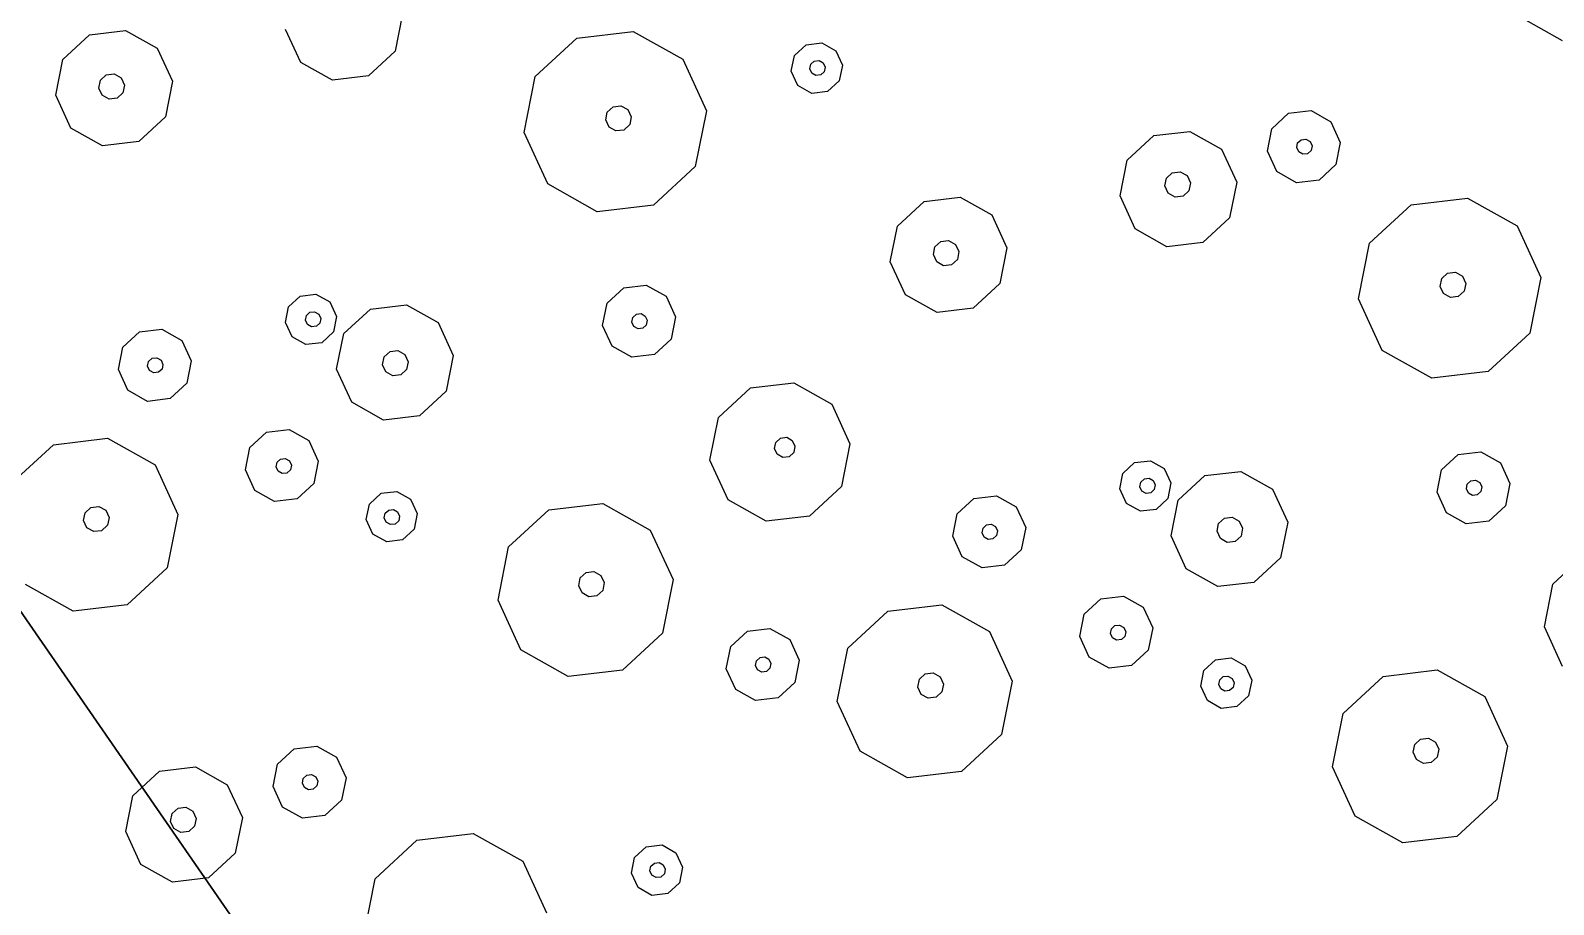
# Model space of a CAD drawing. Header units: metres. Extents: x -2858 to 512, y -1995 to 1252.
# Drawn here: x -463.697 to -460.378, y -150.87 to -148.967 of the extents above; entities that cross this region are included whole.
import ezdxf
from ezdxf.enums import TextEntityAlignment as Align

# ---------------------------------------------------------------- set-up
doc = ezdxf.new("R2010")
doc.units = ezdxf.units.M
doc.layers.add('Calque commun', color=7, linetype='Continuous')
doc.layers.add('Textes', color=7, linetype='Continuous')
doc.styles.add('Arial23', font='arial.ttf', dxfattribs={"height": 0.589851})

# ---------------------------------------------------------------- blocks, each defined once
blk = doc.blocks.new('pattern')
at = {"layer": 'Calque commun', "color": 54, "linetype": 'Continuous', "lineweight": 9}
for p, q in [((66.8385, 84.1251), (66.9407, 84.1854)), ((66.9407, 84.1854), (67.0588, 84.1741)), ((67.0588, 84.1741), (67.1478, 84.0956)), ((66.7913, 84.0162), (66.8385, 84.1251)), ((66.629, 84.0988), (66.5913, 84.0117)), ((67.1478, 84.0956), (67.1736, 83.9798)), ((66.9435, 84.0179), (66.9584, 84.0267)), ((66.9584, 84.0267), (66.9756, 84.025)), ((66.9756, 84.025), (66.9886, 84.0136)), ((66.5913, 84.0117), (66.5095, 83.9634)), ((66.8171, 83.9004), (66.7913, 84.0162)), ((66.9366, 84.002), (66.9435, 84.0179)), ((66.9404, 83.9851), (66.9366, 84.002)), ((66.9923, 83.9967), (66.9855, 83.9808)), ((66.9886, 84.0136), (66.9923, 83.9967)), ((66.5095, 83.9634), (66.415, 83.9724)), ((66.9533, 83.9736), (66.9404, 83.9851)), ((66.9706, 83.972), (66.9533, 83.9736)), ((66.9855, 83.9808), (66.9706, 83.972)), ((67.1736, 83.9798), (67.1264, 83.8709)), ((66.9061, 83.8218), (66.8171, 83.9004)), ((67.1264, 83.8709), (67.0242, 83.8106)), ((67.0242, 83.8106), (66.9061, 83.8218)), ((66.4089, 83.7477), (66.4514, 83.7728)), ((66.4514, 83.7728), (66.5007, 83.7682)), ((66.5007, 83.7682), (66.5377, 83.7354)), ((66.3892, 83.7023), (66.4089, 83.7477)), ((66.5377, 83.7354), (66.5485, 83.6872)), ((66.3999, 83.6541), (66.3892, 83.7023)), ((66.4514, 83.6972), (66.4555, 83.7067)), ((66.4536, 83.6871), (66.4514, 83.6972)), ((66.4555, 83.7067), (66.4645, 83.712)), ((66.4645, 83.712), (66.4748, 83.711)), ((66.4748, 83.711), (66.4826, 83.7042)), ((66.4848, 83.694), (66.4807, 83.6845)), ((66.4826, 83.7042), (66.4848, 83.694)), ((66.4614, 83.6802), (66.4536, 83.6871)), ((66.4718, 83.6792), (66.4614, 83.6802)), ((66.4807, 83.6845), (66.4718, 83.6792)), ((66.5485, 83.6872), (66.5288, 83.6418)), ((66.437, 83.6214), (66.3999, 83.6541)), ((66.5288, 83.6418), (66.4862, 83.6167)), ((67.1032, 83.6141), (67.133, 83.6317)), ((67.133, 83.6317), (67.1674, 83.6284)), ((67.1674, 83.6284), (67.1934, 83.6055)), ((66.4862, 83.6167), (66.437, 83.6214)), ((67.0894, 83.5824), (67.1032, 83.6141)), ((67.133, 83.5891), (67.1419, 83.5944)), ((67.1419, 83.5944), (67.1523, 83.5934)), ((67.1523, 83.5934), (67.16, 83.5866)), ((67.1934, 83.6055), (67.2009, 83.5718)), ((66.0298, 83.4985), (66.1363, 83.5614)), ((66.1363, 83.5614), (66.2593, 83.5496)), ((67.0969, 83.5486), (67.0894, 83.5824)), ((67.1288, 83.5796), (67.133, 83.5891)), ((67.1311, 83.5695), (67.1288, 83.5796)), ((67.1389, 83.5626), (67.1311, 83.5695)), ((67.1492, 83.5616), (67.1389, 83.5626)), ((67.1582, 83.5669), (67.1492, 83.5616)), ((67.1623, 83.5764), (67.1582, 83.5669)), ((67.16, 83.5866), (67.1623, 83.5764)), ((67.2009, 83.5718), (67.1871, 83.54)), ((66.2593, 83.5496), (66.352, 83.4678)), ((67.1229, 83.5257), (67.0969, 83.5486)), ((67.1573, 83.5224), (67.1229, 83.5257)), ((67.1871, 83.54), (67.1573, 83.5224)), ((65.9807, 83.3851), (66.0298, 83.4985)), ((66.352, 83.4678), (66.3788, 83.3472)), ((66.7944, 83.4431), (66.8626, 83.4833)), ((66.8626, 83.4833), (66.9413, 83.4758)), ((66.9413, 83.4758), (67.0006, 83.4234)), ((66.763, 83.3705), (66.7944, 83.4431)), ((66.1488, 83.3853), (66.1637, 83.3941)), ((66.1637, 83.3941), (66.1809, 83.3924)), ((66.1809, 83.3924), (66.1938, 83.381)), ((67.0006, 83.4234), (67.0178, 83.3462)), ((67.1622, 83.3774), (67.2047, 83.4026)), ((67.2047, 83.4026), (67.254, 83.3979)), ((67.254, 83.3979), (67.291, 83.3652)), ((66.0075, 83.2645), (65.9807, 83.3851)), ((66.1419, 83.3694), (66.1488, 83.3853)), ((66.1456, 83.3525), (66.1419, 83.3694)), ((66.1976, 83.3641), (66.1907, 83.3482)), ((66.1938, 83.381), (66.1976, 83.3641)), ((66.7802, 83.2933), (66.763, 83.3705)), ((66.8632, 83.3628), (66.8701, 83.3787)), ((66.867, 83.3459), (66.8632, 83.3628)), ((66.8701, 83.3787), (66.885, 83.3875)), ((66.885, 83.3875), (66.9022, 83.3858)), ((66.9022, 83.3858), (66.9152, 83.3744)), ((66.919, 83.3575), (66.9121, 83.3416)), ((66.9152, 83.3744), (66.919, 83.3575)), ((67.1425, 83.3321), (67.1622, 83.3774)), ((67.291, 83.3652), (67.3018, 83.3169)), ((66.1586, 83.341), (66.1456, 83.3525)), ((66.1758, 83.3394), (66.1586, 83.341)), ((66.1907, 83.3482), (66.1758, 83.3394)), ((66.3788, 83.3472), (66.3297, 83.2338)), ((66.8799, 83.3345), (66.867, 83.3459)), ((66.8972, 83.3328), (66.8799, 83.3345)), ((66.9121, 83.3416), (66.8972, 83.3328)), ((67.0178, 83.3462), (66.9864, 83.2736)), ((67.1533, 83.2838), (67.1425, 83.3321)), ((67.2034, 83.3299), (67.2075, 83.3394)), ((67.2057, 83.3197), (67.2034, 83.3299)), ((67.2075, 83.3394), (67.2165, 83.3447)), ((67.2165, 83.3447), (67.2268, 83.3437)), ((67.2268, 83.3437), (67.2346, 83.3368)), ((67.2369, 83.3267), (67.2327, 83.3172)), ((67.2346, 83.3368), (67.2369, 83.3267)), ((66.8395, 83.2409), (66.7802, 83.2933)), ((67.2134, 83.3129), (67.2057, 83.3197)), ((67.2238, 83.3119), (67.2134, 83.3129)), ((67.2327, 83.3172), (67.2238, 83.3119)), ((67.3018, 83.3169), (67.2821, 83.2715)), ((66.1002, 83.1826), (66.0075, 83.2645)), ((66.9864, 83.2736), (66.9182, 83.2334)), ((67.1903, 83.2511), (67.1533, 83.2838)), ((67.2821, 83.2715), (67.2395, 83.2464)), ((67.4526, 83.2267), (67.5547, 83.287)), ((67.5547, 83.287), (67.6729, 83.2757)), ((67.6729, 83.2757), (67.7618, 83.1972)), ((66.3297, 83.2338), (66.2232, 83.1709)), ((66.9182, 83.2334), (66.8395, 83.2409)), ((67.2395, 83.2464), (67.1903, 83.2511)), ((67.4053, 83.1178), (67.4526, 83.2267)), ((66.887, 83.1649), (66.9008, 83.1966)), ((66.9008, 83.1966), (66.9306, 83.2142)), ((66.9306, 83.2142), (66.965, 83.2109)), ((66.965, 83.2109), (66.991, 83.188)), ((67.7618, 83.1972), (67.7876, 83.0814)), ((65.6146, 83.1904), (65.6404, 83.0746)), ((66.2232, 83.1709), (66.1002, 83.1826)), ((66.8945, 83.1311), (66.887, 83.1649)), ((66.9227, 83.1645), (66.9268, 83.174)), ((66.9249, 83.1543), (66.9227, 83.1645)), ((66.9268, 83.174), (66.9357, 83.1793)), ((66.9357, 83.1793), (66.9461, 83.1783)), ((66.9461, 83.1783), (66.9538, 83.1714)), ((66.9561, 83.1613), (66.952, 83.1518)), ((66.9538, 83.1714), (66.9561, 83.1613)), ((66.991, 83.188), (66.9985, 83.1542)), ((66.9205, 83.1082), (66.8945, 83.1311)), ((66.9327, 83.1475), (66.9249, 83.1543)), ((66.943, 83.1465), (66.9327, 83.1475)), ((66.952, 83.1518), (66.943, 83.1465)), ((66.9985, 83.1542), (66.9847, 83.1225)), ((67.5575, 83.1194), (67.5724, 83.1283)), ((67.5724, 83.1283), (67.5897, 83.1266)), ((67.5897, 83.1266), (67.6026, 83.1152)), ((66.9549, 83.1049), (66.9205, 83.1082)), ((66.9847, 83.1225), (66.9549, 83.1049)), ((67.4312, 83.002), (67.4053, 83.1178)), ((67.5506, 83.1036), (67.5575, 83.1194)), ((67.5544, 83.0867), (67.5506, 83.1036)), ((67.6064, 83.0983), (67.5995, 83.0824)), ((67.6026, 83.1152), (67.6064, 83.0983)), ((67.5674, 83.0752), (67.5544, 83.0867)), ((67.5846, 83.0736), (67.5674, 83.0752)), ((67.5995, 83.0824), (67.5846, 83.0736)), ((67.7876, 83.0814), (67.7404, 82.9725)), ((67.1644, 82.9802), (67.1841, 83.0256)), ((67.1841, 83.0256), (67.2267, 83.0507)), ((67.2267, 83.0507), (67.2759, 83.0461)), ((67.2759, 83.0461), (67.313, 83.0133)), ((66.1022, 82.977), (66.1448, 83.0021)), ((66.1448, 83.0021), (66.194, 82.9974)), ((66.194, 82.9974), (66.2311, 82.9647)), ((67.313, 83.0133), (67.3237, 82.9651)), ((67.5201, 82.9234), (67.4312, 83.002)), ((66.0825, 82.9316), (66.1022, 82.977)), ((66.2311, 82.9647), (66.2418, 82.9164)), ((67.1752, 82.932), (67.1644, 82.9802)), ((67.2266, 82.9751), (67.2308, 82.9846)), ((67.2289, 82.965), (67.2266, 82.9751)), ((67.2367, 82.9581), (67.2289, 82.965)), ((67.2308, 82.9846), (67.2397, 82.9899)), ((67.2397, 82.9899), (67.25, 82.9889)), ((67.2559, 82.9624), (67.247, 82.9571)), ((67.25, 82.9889), (67.2578, 82.9821)), ((67.2601, 82.9719), (67.2559, 82.9624)), ((67.2578, 82.9821), (67.2601, 82.9719)), ((67.3237, 82.9651), (67.304, 82.9197)), ((67.7404, 82.9725), (67.6382, 82.9122)), ((68.22, 82.9299), (68.2338, 82.9617)), ((68.2338, 82.9617), (68.2636, 82.9793)), ((68.2636, 82.9793), (68.298, 82.976)), ((68.298, 82.976), (68.324, 82.9531)), ((66.0933, 82.8833), (66.0825, 82.9316)), ((66.1447, 82.9265), (66.1489, 82.936)), ((66.147, 82.9163), (66.1447, 82.9265)), ((66.1489, 82.936), (66.1578, 82.9413)), ((66.1578, 82.9413), (66.1682, 82.9403)), ((66.1682, 82.9403), (66.1759, 82.9334)), ((66.1759, 82.9334), (66.1782, 82.9233)), ((67.2122, 82.8993), (67.1752, 82.932)), ((67.247, 82.9571), (67.2367, 82.9581)), ((68.2275, 82.8962), (68.22, 82.9299)), ((68.2578, 82.9271), (68.2619, 82.9366)), ((68.26, 82.917), (68.2578, 82.9271)), ((68.2619, 82.9366), (68.2709, 82.9419)), ((68.2709, 82.9419), (68.2812, 82.9409)), ((68.2812, 82.9409), (68.289, 82.934)), ((68.289, 82.934), (68.2912, 82.9239)), ((68.324, 82.9531), (68.3315, 82.9193)), ((66.1548, 82.9095), (66.147, 82.9163)), ((66.1651, 82.9085), (66.1548, 82.9095)), ((66.1741, 82.9138), (66.1651, 82.9085)), ((66.1782, 82.9233), (66.1741, 82.9138)), ((66.2418, 82.9164), (66.2222, 82.8711)), ((66.3173, 82.8666), (66.3854, 82.9068)), ((66.3854, 82.9068), (66.4641, 82.8993)), ((66.4641, 82.8993), (66.5234, 82.8469)), ((67.2615, 82.8946), (67.2122, 82.8993)), ((67.304, 82.9197), (67.2615, 82.8946)), ((67.6382, 82.9122), (67.5201, 82.9234)), ((68.2535, 82.8733), (68.2275, 82.8962)), ((68.2678, 82.9101), (68.26, 82.917)), ((68.2782, 82.9091), (68.2678, 82.9101)), ((68.2871, 82.9144), (68.2782, 82.9091)), ((68.2912, 82.9239), (68.2871, 82.9144)), ((68.3315, 82.9193), (68.3177, 82.8876)), ((66.1304, 82.8506), (66.0933, 82.8833)), ((66.2222, 82.8711), (66.1796, 82.8459)), ((66.2858, 82.794), (66.3173, 82.8666)), ((67.7284, 82.8506), (67.771, 82.8758)), ((67.771, 82.8758), (67.8202, 82.8711)), ((67.8202, 82.8711), (67.8573, 82.8384)), ((68.2879, 82.87), (68.2535, 82.8733)), ((68.3177, 82.8876), (68.2879, 82.87)), ((66.1796, 82.8459), (66.1304, 82.8506)), ((66.5234, 82.8469), (66.5406, 82.7697)), ((67.7087, 82.8053), (67.7284, 82.8506)), ((67.8573, 82.8384), (67.868, 82.7901)), ((66.303, 82.7168), (66.2858, 82.794)), ((66.3857, 82.7925), (66.4006, 82.8013)), ((66.4006, 82.8013), (66.4178, 82.7997)), ((66.4178, 82.7997), (66.4308, 82.7882)), ((67.7195, 82.757), (67.7087, 82.8053)), ((67.7709, 82.8001), (67.7751, 82.8097)), ((67.7732, 82.79), (67.7709, 82.8001)), ((67.7751, 82.8097), (67.784, 82.8149)), ((67.784, 82.8149), (67.7943, 82.814)), ((67.7943, 82.814), (67.8021, 82.8071)), ((67.8044, 82.797), (67.8003, 82.7874)), ((67.8021, 82.8071), (67.8044, 82.797)), ((68.4563, 82.6939), (68.5055, 82.8074)), ((66.3788, 82.7766), (66.3857, 82.7925)), ((66.3826, 82.7598), (66.3788, 82.7766)), ((66.4345, 82.7713), (66.4277, 82.7555)), ((66.4308, 82.7882), (66.4345, 82.7713)), ((66.5406, 82.7697), (66.5092, 82.6972)), ((67.781, 82.7831), (67.7732, 82.79)), ((67.7913, 82.7822), (67.781, 82.7831)), ((67.8003, 82.7874), (67.7913, 82.7822)), ((67.868, 82.7901), (67.8484, 82.7447)), ((66.3955, 82.7483), (66.3826, 82.7598)), ((66.4128, 82.7467), (66.3955, 82.7483)), ((66.4277, 82.7555), (66.4128, 82.7467)), ((67.7566, 82.7243), (67.7195, 82.757)), ((67.8484, 82.7447), (67.8058, 82.7196)), ((66.3623, 82.6644), (66.303, 82.7168)), ((66.5092, 82.6972), (66.4411, 82.6569)), ((67.8058, 82.7196), (67.7566, 82.7243)), ((68.4832, 82.5733), (68.4563, 82.6939)), ((66.4411, 82.6569), (66.3623, 82.6644)), ((67.3035, 82.6186), (67.3852, 82.6669)), ((67.3852, 82.6669), (67.4797, 82.6579)), ((66.7578, 82.589), (66.826, 82.6292)), ((66.826, 82.6292), (66.9047, 82.6217)), ((67.4797, 82.6579), (67.5509, 82.5951)), ((66.9047, 82.6217), (66.964, 82.5694)), ((67.2657, 82.5315), (67.3035, 82.6186)), ((67.5509, 82.5951), (67.5715, 82.5024)), ((66.7264, 82.5164), (66.7578, 82.589)), ((66.964, 82.5694), (66.9812, 82.4922)), ((67.781, 82.5287), (67.8832, 82.589)), ((67.8832, 82.589), (68.0013, 82.5778)), ((68.0013, 82.5778), (68.0903, 82.4992)), ((68.5759, 82.4915), (68.4832, 82.5733)), ((67.2863, 82.4389), (67.2657, 82.5315)), ((67.3819, 82.5202), (67.3874, 82.5329)), ((67.3874, 82.5329), (67.3994, 82.5399)), ((67.3994, 82.5399), (67.4131, 82.5386)), ((67.4131, 82.5386), (67.4235, 82.5294)), ((67.4235, 82.5294), (67.4265, 82.5159)), ((67.7338, 82.4198), (67.781, 82.5287)), ((68.8054, 82.5426), (68.6989, 82.4798)), ((66.7436, 82.4392), (66.7264, 82.5164)), ((66.8268, 82.5006), (66.8337, 82.5165)), ((66.8306, 82.4837), (66.8268, 82.5006)), ((66.8337, 82.5165), (66.8486, 82.5253)), ((66.8486, 82.5253), (66.8658, 82.5236)), ((66.8658, 82.5236), (66.8788, 82.5122)), ((66.8825, 82.4953), (66.8757, 82.4794)), ((66.8788, 82.5122), (66.8825, 82.4953)), ((67.3849, 82.5067), (67.3819, 82.5202)), ((67.3953, 82.4975), (67.3849, 82.5067)), ((67.4091, 82.4962), (67.3953, 82.4975)), ((67.421, 82.5032), (67.4091, 82.4962)), ((67.4265, 82.5159), (67.421, 82.5032)), ((67.5715, 82.5024), (67.5338, 82.4153)), ((68.0903, 82.4992), (68.1161, 82.3834)), ((66.8435, 82.4723), (66.8306, 82.4837)), ((66.8608, 82.4706), (66.8435, 82.4723)), ((66.8757, 82.4794), (66.8608, 82.4706)), ((66.9812, 82.4922), (66.9498, 82.4196)), ((68.6989, 82.4798), (68.5759, 82.4915)), ((66.8029, 82.3869), (66.7436, 82.4392)), ((67.3575, 82.3761), (67.2863, 82.4389)), ((67.886, 82.4215), (67.9009, 82.4303)), ((67.9009, 82.4303), (67.9181, 82.4287)), ((67.9181, 82.4287), (67.9311, 82.4172)), ((66.9498, 82.4196), (66.8816, 82.3794)), ((67.5338, 82.4153), (67.452, 82.3671)), ((67.7596, 82.304), (67.7338, 82.4198)), ((67.8791, 82.4056), (67.886, 82.4215)), ((67.8829, 82.3887), (67.8791, 82.4056)), ((67.9348, 82.4003), (67.928, 82.3844)), ((67.9311, 82.4172), (67.9348, 82.4003)), ((66.8816, 82.3794), (66.8029, 82.3869)), ((67.452, 82.3671), (67.3575, 82.3761)), ((67.8958, 82.3773), (67.8829, 82.3887)), ((67.9131, 82.3756), (67.8958, 82.3773)), ((67.928, 82.3844), (67.9131, 82.3756)), ((68.1161, 82.3834), (68.0689, 82.2746)), ((67.8486, 82.2255), (67.7596, 82.304)), ((68.5779, 82.2858), (68.6205, 82.3109)), ((68.6205, 82.3109), (68.6697, 82.3062)), ((68.6697, 82.3062), (68.7067, 82.2735)), ((68.0689, 82.2746), (67.9667, 82.2142)), ((68.5582, 82.2404), (68.5779, 82.2858)), ((68.7067, 82.2735), (68.7175, 82.2253)), ((68.569, 82.1922), (68.5582, 82.2404)), ((68.6204, 82.2353), (68.6245, 82.2448)), ((68.6227, 82.2252), (68.6204, 82.2353)), ((68.6245, 82.2448), (68.6335, 82.2501)), ((68.6335, 82.2501), (68.6438, 82.2491)), ((68.6438, 82.2491), (68.6516, 82.2423)), ((68.6539, 82.2321), (68.6497, 82.2226)), ((68.6516, 82.2423), (68.6539, 82.2321)), ((67.9667, 82.2142), (67.8486, 82.2255)), ((68.6305, 82.2183), (68.6227, 82.2252)), ((68.6408, 82.2173), (68.6305, 82.2183)), ((68.6497, 82.2226), (68.6408, 82.2173)), ((68.7175, 82.2253), (68.6978, 82.1799)), ((68.7929, 82.1754), (68.8611, 82.2156)), ((68.8611, 82.2156), (68.9398, 82.2081)), ((68.9398, 82.2081), (68.9991, 82.1558)), ((67.3514, 82.1513), (67.3939, 82.1765)), ((67.3939, 82.1765), (67.4432, 82.1718)), ((67.4432, 82.1718), (67.4802, 82.1391)), ((68.606, 82.1594), (68.569, 82.1922)), ((68.6978, 82.1799), (68.6553, 82.1548)), ((68.7615, 82.1029), (68.7929, 82.1754)), ((67.3317, 82.106), (67.3514, 82.1513)), ((67.4802, 82.1391), (67.491, 82.0908)), ((68.6553, 82.1548), (68.606, 82.1594)), ((68.9991, 82.1558), (69.0163, 82.0786)), ((67.3424, 82.0577), (67.3317, 82.106)), ((67.3939, 82.1009), (67.398, 82.1104)), ((67.3961, 82.0907), (67.3939, 82.1009)), ((67.398, 82.1104), (67.407, 82.1157)), ((67.407, 82.1157), (67.4173, 82.1147)), ((67.4173, 82.1147), (67.4251, 82.1078)), ((67.4273, 82.0977), (67.4232, 82.0881)), ((67.4251, 82.1078), (67.4273, 82.0977)), ((68.7787, 82.0256), (68.7615, 82.1029)), ((68.8545, 82.0855), (68.8614, 82.1014)), ((68.8614, 82.1014), (68.8763, 82.1102)), ((68.8763, 82.1102), (68.8935, 82.1085)), ((68.8935, 82.1085), (68.9064, 82.0971)), ((68.9064, 82.0971), (68.9102, 82.0802)), ((66.7006, 82.0565), (66.7304, 82.0741)), ((66.7304, 82.0741), (66.7649, 82.0708)), ((66.7649, 82.0708), (66.7908, 82.0479)), ((67.4039, 82.0839), (67.3961, 82.0907)), ((67.4143, 82.0829), (67.4039, 82.0839)), ((67.4232, 82.0881), (67.4143, 82.0829)), ((67.491, 82.0908), (67.4713, 82.0454)), ((68.8582, 82.0686), (68.8545, 82.0855)), ((68.8712, 82.0571), (68.8582, 82.0686)), ((68.9033, 82.0643), (68.8884, 82.0555)), ((68.9102, 82.0802), (68.9033, 82.0643)), ((69.0163, 82.0786), (68.9848, 82.006)), ((66.6868, 82.0247), (66.7006, 82.0565)), ((66.7246, 82.0219), (66.7288, 82.0314)), ((66.7288, 82.0314), (66.7377, 82.0367)), ((66.7377, 82.0367), (66.748, 82.0357)), ((66.748, 82.0357), (66.7558, 82.0288)), ((66.7908, 82.0479), (66.7983, 82.0141)), ((67.3795, 82.025), (67.3424, 82.0577)), ((67.4713, 82.0454), (67.4287, 82.0203)), ((68.0457, 82.0178), (68.0755, 82.0354)), ((68.0755, 82.0354), (68.1099, 82.0321)), ((68.1099, 82.0321), (68.1359, 82.0092)), ((68.8884, 82.0555), (68.8712, 82.0571)), ((66.6944, 81.991), (66.6868, 82.0247)), ((66.7269, 82.0118), (66.7246, 82.0219)), ((66.7347, 82.0049), (66.7269, 82.0118)), ((66.745, 82.0039), (66.7347, 82.0049)), ((66.7539, 82.0092), (66.745, 82.0039)), ((66.7581, 82.0187), (66.7539, 82.0092)), ((66.7558, 82.0288), (66.7581, 82.0187)), ((66.7983, 82.0141), (66.7846, 81.9824)), ((67.4287, 82.0203), (67.3795, 82.025)), ((68.0319, 81.986), (68.0457, 82.0178)), ((68.0755, 81.9928), (68.0844, 81.9981)), ((68.0844, 81.9981), (68.0948, 81.9971)), ((68.0948, 81.9971), (68.1025, 81.9902)), ((68.1359, 82.0092), (68.1434, 81.9754)), ((68.838, 81.9733), (68.7787, 82.0256)), ((68.9848, 82.006), (68.9167, 81.9658)), ((66.7203, 81.9681), (66.6944, 81.991)), ((66.7548, 81.9648), (66.7203, 81.9681)), ((66.7846, 81.9824), (66.7548, 81.9648)), ((66.9723, 81.9022), (67.0788, 81.965)), ((67.0788, 81.965), (67.2018, 81.9533)), ((68.0394, 81.9522), (68.0319, 81.986)), ((68.0714, 81.9833), (68.0755, 81.9928)), ((68.0736, 81.9731), (68.0714, 81.9833)), ((68.0814, 81.9663), (68.0736, 81.9731)), ((68.0917, 81.9653), (68.0814, 81.9663)), ((68.1007, 81.9706), (68.0917, 81.9653)), ((68.1048, 81.9801), (68.1007, 81.9706)), ((68.1025, 81.9902), (68.1048, 81.9801)), ((68.1434, 81.9754), (68.1296, 81.9436)), ((68.9167, 81.9658), (68.838, 81.9733)), ((67.2018, 81.9533), (67.2945, 81.8715)), ((68.0654, 81.9293), (68.0394, 81.9522)), ((68.1296, 81.9436), (68.0998, 81.926)), ((66.9231, 81.7888), (66.9723, 81.9022)), ((68.0998, 81.926), (68.0654, 81.9293)), ((67.2945, 81.8715), (67.3213, 81.7508)), ((67.7369, 81.8467), (67.8051, 81.8869)), ((67.8051, 81.8869), (67.8838, 81.8794)), ((67.8838, 81.8794), (67.9431, 81.8271)), ((67.7055, 81.7741), (67.7369, 81.8467)), ((67.9431, 81.8271), (67.9603, 81.7499)), ((68.1047, 81.7811), (68.1472, 81.8062)), ((68.1472, 81.8062), (68.1965, 81.8015)), ((68.1965, 81.8015), (68.2335, 81.7688)), ((66.95, 81.6681), (66.9231, 81.7888)), ((67.0844, 81.773), (67.0912, 81.7889)), ((67.0881, 81.7561), (67.0844, 81.773)), ((67.0912, 81.7889), (67.1061, 81.7977)), ((67.1061, 81.7977), (67.1234, 81.7961)), ((67.1234, 81.7961), (67.1363, 81.7846)), ((67.1401, 81.7677), (67.1332, 81.7518)), ((67.1363, 81.7846), (67.1401, 81.7677)), ((67.7227, 81.6969), (67.7055, 81.7741)), ((67.8057, 81.7665), (67.8126, 81.7823)), ((67.8095, 81.7496), (67.8057, 81.7665)), ((67.8126, 81.7823), (67.8275, 81.7911)), ((67.8275, 81.7911), (67.8447, 81.7895)), ((67.8447, 81.7895), (67.8577, 81.778)), ((67.8577, 81.778), (67.8615, 81.7611)), ((68.085, 81.7357), (68.1047, 81.7811)), ((68.2335, 81.7688), (68.2443, 81.7206)), ((67.1011, 81.7447), (67.0881, 81.7561)), ((67.1183, 81.743), (67.1011, 81.7447)), ((67.1332, 81.7518), (67.1183, 81.743)), ((67.3213, 81.7508), (67.2722, 81.6374)), ((67.8224, 81.7381), (67.8095, 81.7496)), ((67.8397, 81.7365), (67.8224, 81.7381)), ((67.8546, 81.7453), (67.8397, 81.7365)), ((67.8615, 81.7611), (67.8546, 81.7453)), ((67.9603, 81.7499), (67.9289, 81.6773)), ((68.0958, 81.6875), (68.085, 81.7357)), ((68.1459, 81.7335), (68.15, 81.7431)), ((68.1482, 81.7234), (68.1459, 81.7335)), ((68.15, 81.7431), (68.159, 81.7483)), ((68.159, 81.7483), (68.1693, 81.7473)), ((68.1693, 81.7473), (68.1771, 81.7405)), ((68.1771, 81.7405), (68.1794, 81.7303)), ((68.1559, 81.7165), (68.1482, 81.7234)), ((68.1663, 81.7155), (68.1559, 81.7165)), ((68.1752, 81.7208), (68.1663, 81.7155)), ((68.1794, 81.7303), (68.1752, 81.7208)), ((68.2443, 81.7206), (68.2246, 81.6752)), ((67.0427, 81.5863), (66.95, 81.6681)), ((67.782, 81.6446), (67.7227, 81.6969)), ((67.9289, 81.6773), (67.8607, 81.6371)), ((68.1328, 81.6547), (68.0958, 81.6875)), ((68.2246, 81.6752), (68.182, 81.65)), ((68.3951, 81.6303), (68.4972, 81.6906)), ((68.4972, 81.6906), (68.6154, 81.6794)), ((68.6154, 81.6794), (68.7043, 81.6008)), ((67.2722, 81.6374), (67.1657, 81.5746)), ((67.8607, 81.6371), (67.782, 81.6446)), ((68.182, 81.65), (68.1328, 81.6547)), ((67.8295, 81.5685), (67.8433, 81.6003)), ((67.8433, 81.6003), (67.8731, 81.6178)), ((67.8731, 81.6178), (67.9075, 81.6146)), ((67.9075, 81.6146), (67.9335, 81.5917)), ((68.3478, 81.5214), (68.3951, 81.6303)), ((68.7043, 81.6008), (68.7301, 81.485)), ((67.1657, 81.5746), (67.0427, 81.5863)), ((67.837, 81.5347), (67.8295, 81.5685)), ((67.8652, 81.5681), (67.8693, 81.5776)), ((67.8674, 81.558), (67.8652, 81.5681)), ((67.8693, 81.5776), (67.8782, 81.5829)), ((67.8782, 81.5829), (67.8886, 81.5819)), ((67.8886, 81.5819), (67.8963, 81.5751)), ((67.8963, 81.5751), (67.8986, 81.5649)), ((67.9335, 81.5917), (67.941, 81.5579)), ((67.863, 81.5118), (67.837, 81.5347)), ((67.8752, 81.5511), (67.8674, 81.558)), ((67.8855, 81.5501), (67.8752, 81.5511)), ((67.8945, 81.5554), (67.8855, 81.5501)), ((67.8986, 81.5649), (67.8945, 81.5554)), ((67.941, 81.5579), (67.9272, 81.5261)), ((67.8974, 81.5085), (67.863, 81.5118)), ((67.9272, 81.5261), (67.8974, 81.5085)), ((68.3736, 81.4056), (68.3478, 81.5214)), ((68.4931, 81.5072), (68.5, 81.5231)), ((68.4969, 81.4903), (68.4931, 81.5072)), ((68.5, 81.5231), (68.5149, 81.5319)), ((68.5149, 81.5319), (68.5322, 81.5302)), ((68.5322, 81.5302), (68.5451, 81.5188)), ((68.5489, 81.5019), (68.542, 81.486)), ((68.5451, 81.5188), (68.5489, 81.5019)), ((68.5099, 81.4789), (68.4969, 81.4903)), ((68.5271, 81.4772), (68.5099, 81.4789)), ((68.542, 81.486), (68.5271, 81.4772)), ((68.1266, 81.4292), (68.1692, 81.4544)), ((68.1692, 81.4544), (68.2184, 81.4497)), ((68.2184, 81.4497), (68.2555, 81.417)), ((68.1069, 81.3839), (68.1266, 81.4292)), ((68.2555, 81.417), (68.2662, 81.3687)), ((68.4626, 81.3271), (68.3736, 81.4056)), ((68.1177, 81.3356), (68.1069, 81.3839)), ((68.1691, 81.3788), (68.1733, 81.3883)), ((68.1714, 81.3686), (68.1691, 81.3788)), ((68.1792, 81.3618), (68.1714, 81.3686)), ((68.1733, 81.3883), (68.1822, 81.3936)), ((68.1822, 81.3936), (68.1925, 81.3926)), ((68.1925, 81.3926), (68.2003, 81.3857)), ((68.2026, 81.3756), (68.1984, 81.366)), ((68.2003, 81.3857), (68.2026, 81.3756)), ((68.2662, 81.3687), (68.2465, 81.3233)), ((68.1547, 81.3029), (68.1177, 81.3356)), ((68.1895, 81.3608), (68.1792, 81.3618)), ((68.1984, 81.366), (68.1895, 81.3608)), ((67.2598, 81.2702), (67.3279, 81.3105)), ((67.3279, 81.3105), (67.4066, 81.3029)), ((67.4066, 81.3029), (67.4659, 81.2506)), ((68.204, 81.2982), (68.1547, 81.3029)), ((68.2465, 81.3233), (68.204, 81.2982)), ((68.5807, 81.3158), (68.4626, 81.3271)), ((67.4659, 81.2506), (67.4831, 81.1734)), ((67.4831, 81.1734), (67.4517, 81.1008)), ((67.7003, 80.9927), (67.7685, 81.0329)), ((67.7685, 81.0329), (67.8472, 81.0254)), ((67.8472, 81.0254), (67.9065, 80.973)), ((67.6689, 80.9201), (67.7003, 80.9927)), ((67.9065, 80.973), (67.9237, 80.8958)), ((67.6861, 80.8429), (67.6689, 80.9201)), ((67.7693, 80.9042), (67.7762, 80.9201)), ((67.7731, 80.8873), (67.7693, 80.9042)), ((67.7762, 80.9201), (67.7911, 80.9289)), ((67.7911, 80.9289), (67.8083, 80.9273)), ((67.8083, 80.9273), (67.8213, 80.9158)), ((67.8213, 80.9158), (67.825, 80.8989)), ((67.786, 80.8759), (67.7731, 80.8873)), ((67.8033, 80.8743), (67.786, 80.8759)), ((67.8182, 80.883), (67.8033, 80.8743)), ((67.825, 80.8989), (67.8182, 80.883)), ((67.9237, 80.8958), (67.8923, 80.8232)), ((67.7454, 80.7905), (67.6861, 80.8429)), ((67.8923, 80.8232), (67.8241, 80.783)), ((67.8241, 80.783), (67.7454, 80.7905))]:
    blk.add_line(p, q, dxfattribs=at)
at = {"layer": 'Calque commun', "color": 7, "linetype": 'Continuous', "lineweight": 9}
mesh = blk.add_polyface(dxfattribs=at)
corners = [(70.8497, 113.5412), (53.8349, 19.1692), (74.7282, 106.3237), (76.0435, 113.5984), (74.769, 106.1763), (58.8077, 18.2701), (114.1703, 105.207), (114.1703, 98.5387)]
mesh.append_faces([[corners[k] for k in face] for face in [(3, 4, 6)]], dxfattribs={"vtx0": -1, "vtx1": -1, "color": 7})
mesh.append_faces([[corners[k] for k in face] for face in [(3, 2, 4)]], dxfattribs={"vtx0": -1, "vtx2": -1, "color": 7})
mesh.append_faces([[corners[k] for k in face] for face in [(5, 2, 1)]], dxfattribs={"vtx1": -1, "color": 7})
mesh.append_faces([[corners[k] for k in face] for face in [(0, 1, 2), (3, 0, 2)]], dxfattribs={"vtx1": -1, "vtx2": -1, "color": 7})
mesh.append_faces([[corners[k] for k in face] for face in [(4, 7, 6)]], dxfattribs={"vtx2": -1, "color": 7})

msp = doc.modelspace()

# ---------------------------------------------------------------- block references
at = {"layer": 'Calque commun', "color": 0, "linetype": 'ByBlock', "lineweight": -2, "rotation": 228.1617603435354}
msp.add_blockref('pattern', (-478.5712, -44.6144), dxfattribs=at)

# ---------------------------------------------------------------- texts
at = {"layer": 'Textes', "color": 5, "linetype": 'ByBlock', "lineweight": -2, "style": 'Arial23'}
msp.add_text('HAIE EXISTANTE DU STADE', height=0.966411, rotation=308.1618, dxfattribs=at).set_placement((-471.9371, -148.2132), align=Align.BOTTOM_LEFT)

doc.saveas('drawing.dxf')
